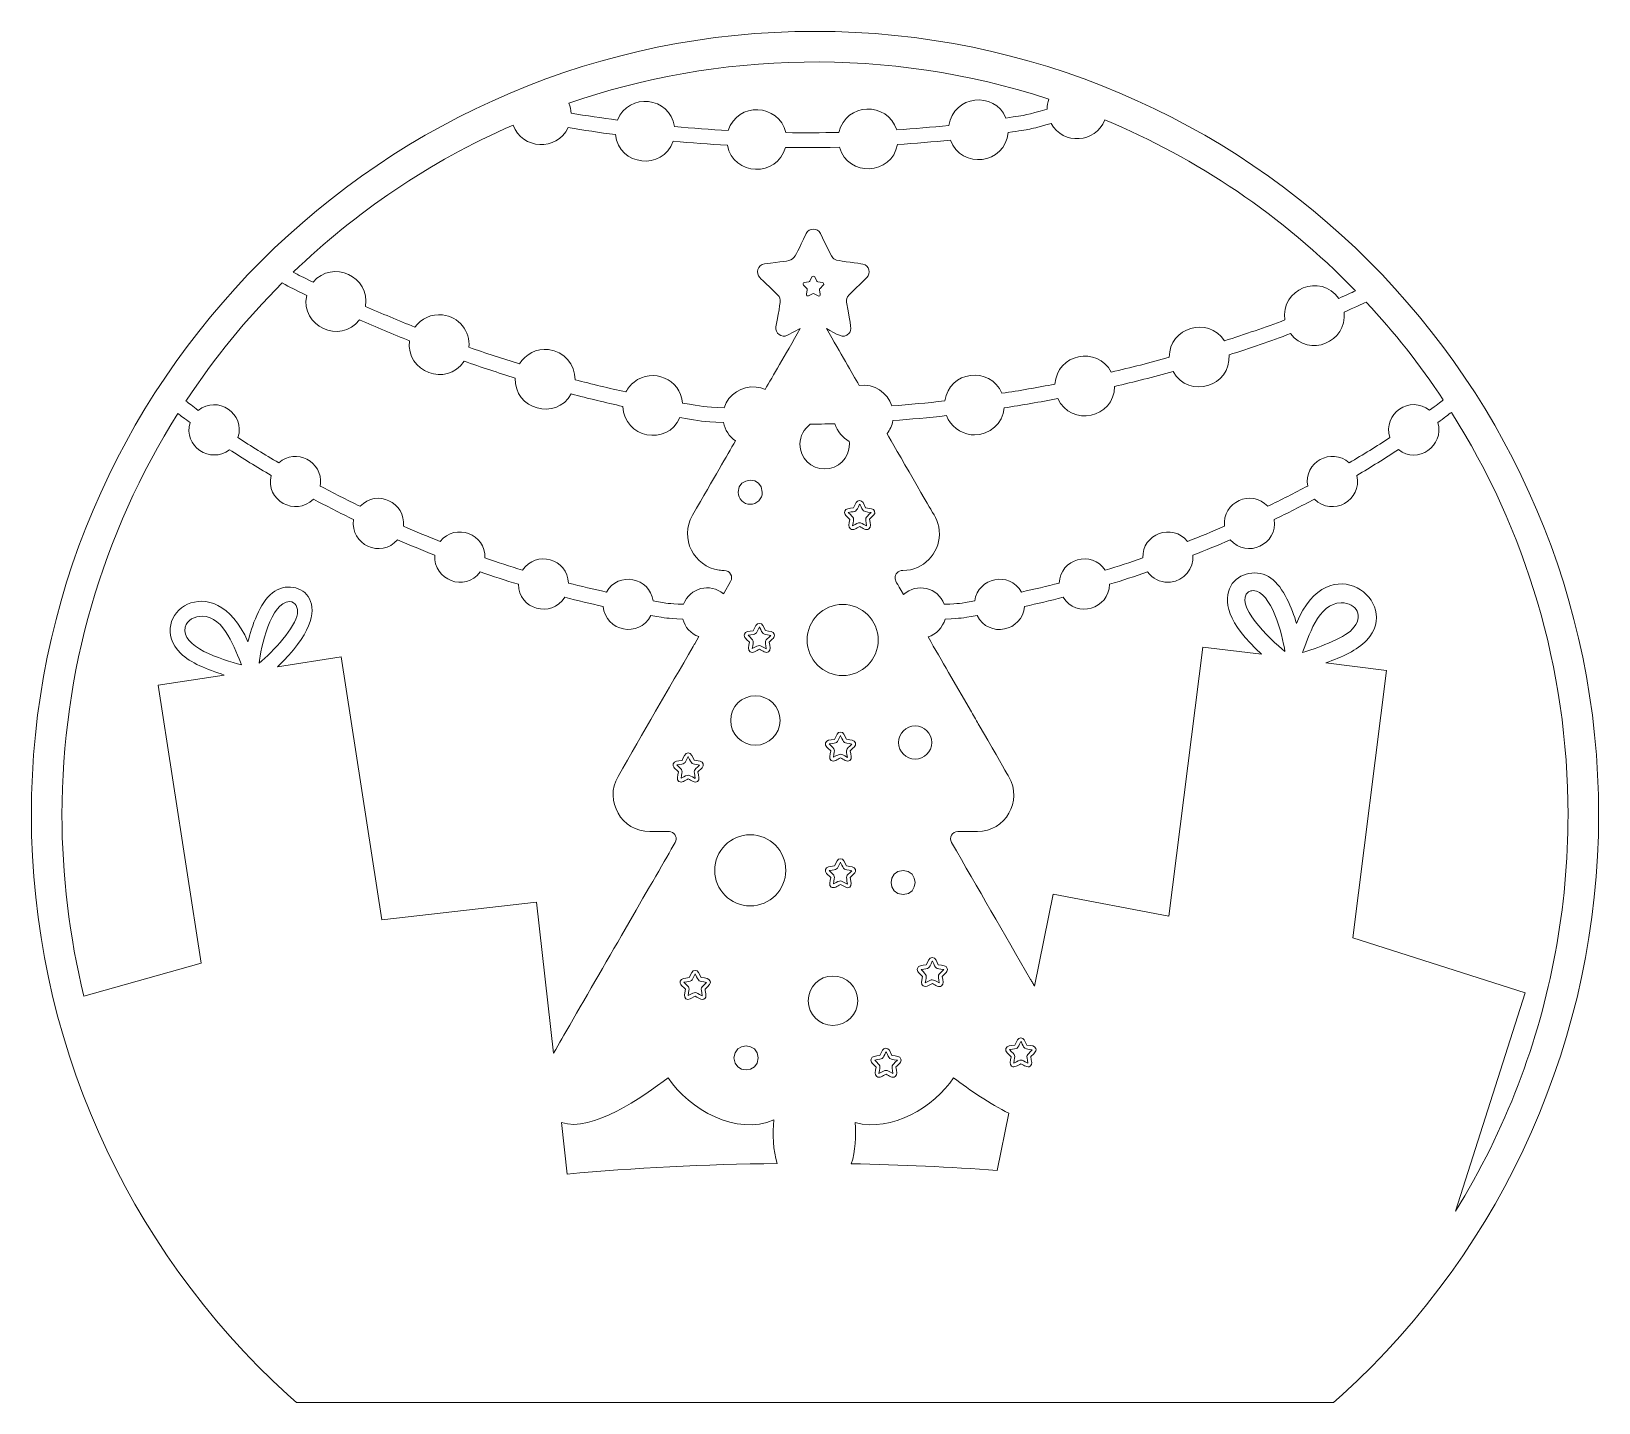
# Model space of a CAD drawing. Header units: inches. Extents: x 88 to 2388, y 25 to 403.
# Drawn here: x 1962.5 to 2387.7, y 24.7 to 396.7 of the extents above; entities that cross this region are included whole.
import ezdxf

# ---------------------------------------------------------------- set-up
doc = ezdxf.new("R2010")
doc.units = ezdxf.units.IN
doc.header["$MEASUREMENT"] = 0
doc.layers.add('_U+0421_U+043B_U+043E_U+0439 1', color=7, linetype='Continuous')

msp = doc.modelspace()

# ---------------------------------------------------------------- linework, layer by layer
at = {"layer": '_U+0421_U+043B_U+043E_U+0439 1', "color": 1, "lineweight": 9, "true_color": 0xff0000}
for points, knots in [([(2175.09, 396.66), (2057.88, 396.66), (1962.51, 301.29), (1962.51, 184.08), (1962.51, 124.36), (1987.86, 67.04), (2032.05, 26.82), (2032.05, 26.82), (2034.43, 24.66), (2034.43, 24.66), (2034.43, 24.66), (2315.76, 24.66), (2315.76, 24.66), (2315.76, 24.66), (2318.14, 26.82), (2318.14, 26.82), (2362.33, 67.04), (2387.67, 124.36), (2387.67, 184.08), (2387.68, 301.29), (2292.31, 396.66), (2175.09, 396.66)], [0, 0, 0, 0, 1, 1, 1, 2, 2, 2, 3, 3, 3, 4, 4, 4, 5, 5, 5, 6, 6, 6, 7, 7, 7, 7]), ([(2238.52, 378.29), (2238.22, 377.41), (2238.05, 376.47), (2238.07, 375.51), (2232.34, 373.94), (2232.81, 374.04), (2226.9, 373.14), (2223.72, 380.63), (2212.64, 379.25), (2211.42, 371.15), (2206.74, 370.66), (2202, 370.25), (2197.25, 369.93), (2194.8, 377.71), (2183.41, 377.39), (2181.6, 369.24), (2176.82, 369.13), (2171.99, 369.11), (2167.17, 369.19), (2165.29, 377.1), (2154.05, 377.64), (2151.55, 369.75), (2146.73, 370.02), (2141.86, 370.39), (2137.01, 370.84), (2135.7, 378.94), (2124.56, 380.16), (2121.49, 372.59), (2117.3, 373.15), (2113.09, 373.77), (2108.91, 374.47), (2108.86, 375.36), (2108.71, 376.17), (2108.31, 377.15), (2148.75, 391.13), (2194.64, 392.61), (2238.52, 378.29)], [0, 0, 0, 0, 1, 1, 1, 2, 2, 2, 3, 3, 3, 4, 4, 4, 5, 5, 5, 6, 6, 6, 7, 7, 7, 8, 8, 8, 9, 9, 9, 10, 10, 10, 11, 11, 11, 12, 12, 12, 12]), ([(2093.21, 371.25), (2095.66, 364.55), (2105.01, 364.06), (2108.12, 370.54), (2112.38, 369.84), (2116.67, 369.2), (2120.95, 368.63), (2121.93, 360.12), (2133.78, 358.78), (2136.65, 366.86), (2141.55, 366.4), (2146.46, 366.03), (2151.33, 365.76), (2152.97, 357.33), (2164.87, 356.97), (2167.11, 365.19), (2170.65, 365.13), (2174.5, 365.07), (2181.73, 365.23), (2184.08, 357.04), (2195.86, 357.64), (2197.48, 365.94), (2202.28, 366.26), (2207.09, 366.67), (2211.83, 367.17), (2214.78, 359.07), (2226.68, 360.6), (2227.51, 369.19), (2233.9, 370.16), (2232.89, 369.95), (2239.12, 371.65), (2242.45, 365.77), (2251.17, 366.29), (2253.71, 372.63), (2278.63, 362.23), (2301.77, 346.83), (2321.71, 326.27), (2320.59, 325.75), (2319.06, 325.06), (2317.16, 324.23), (2312.25, 331.13), (2301.3, 326.77), (2302.54, 318.36), (2297.25, 316.38), (2291.75, 314.48), (2286.15, 312.69), (2281.79, 319.47), (2271.14, 316.42), (2271.21, 308.23), (2266.01, 306.79), (2260.73, 305.44), (2255.47, 304.21), (2251.69, 311.43), (2240.69, 309.2), (2240.19, 300.96), (2235.41, 300.04), (2230.59, 299.2), (2225.82, 298.46), (2222.6, 306.01), (2211.44, 304.56), (2210.32, 296.4), (2205.53, 295.86), (2200.72, 295.41), (2195.96, 295.06), (2194.77, 298.67), (2191.17, 301.14), (2187.11, 300.57), (2185, 304.22), (2182.21, 309.06), (2178.17, 316.05), (2180.9, 314.61), (2182.83, 312.98), (2184.33, 314.76), (2185.18, 315.77), (2184.85, 316.23), (2183.66, 323.19), (2183.41, 324.65), (2184.01, 324.85), (2189.13, 329.84), (2190.36, 331.04), (2189.79, 333.11), (2188.11, 333.5), (2186.98, 333.76), (2182.34, 334.23), (2180.97, 334.62), (2179.69, 334.98), (2180.03, 334.83), (2176.59, 341.79), (2175.79, 343.4), (2173.49, 343.4), (2172.69, 341.79), (2168.47, 333.23), (2170.81, 334.93), (2161.36, 333.55), (2159.57, 333.29), (2158.86, 331.1), (2160.15, 329.84), (2160.4, 329.6), (2165.13, 325.02), (2165.33, 324.74), (2166.03, 323.74), (2165.38, 321.74), (2164.48, 316.52), (2164.19, 314.82), (2166, 313.36), (2167.64, 314.22), (2167.64, 314.22), (2171.11, 316.05), (2171.11, 316.05), (2166.67, 308.37), (2163.74, 303.28), (2161.56, 299.51), (2160.8, 299.85), (2159.99, 300.08), (2159.14, 300.17), (2155.2, 300.62), (2151.62, 298.17), (2150.49, 294.55), (2144.56, 294.87), (2145.01, 294.82), (2139.15, 295.83), (2138.64, 302.31), (2131.07, 305.55), (2126, 301.52), (2125.08, 300.78), (2124.34, 299.86), (2123.82, 298.83), (2119.23, 299.84), (2114.6, 300.95), (2110, 302.15), (2110.07, 306.28), (2106.98, 309.87), (2102.8, 310.34), (2099.54, 310.72), (2096.52, 309.09), (2094.93, 306.44), (2090.37, 307.84), (2085.78, 309.36), (2081.23, 310.95), (2081.62, 315.32), (2078.45, 319.24), (2074.07, 319.74), (2071.06, 320.08), (2068.25, 318.72), (2066.58, 316.42), (2062.08, 318.21), (2057.58, 320.1), (2053.13, 322.05), (2054.47, 330.15), (2044.27, 334.86), (2038.95, 328.62), (2036.08, 330.01), (2035.11, 330.49), (2033.56, 331.32), (2050.41, 347.52), (2070.29, 361.21), (2093.21, 371.25)], [0, 0, 0, 0, 1, 1, 1, 2, 2, 2, 3, 3, 3, 4, 4, 4, 5, 5, 5, 6, 6, 6, 7, 7, 7, 8, 8, 8, 9, 9, 9, 10, 10, 10, 11, 11, 11, 12, 12, 12, 13, 13, 13, 14, 14, 14, 15, 15, 15, 16, 16, 16, 17, 17, 17, 18, 18, 18, 19, 19, 19, 20, 20, 20, 21, 21, 21, 22, 22, 22, 23, 23, 23, 24, 24, 24, 25, 25, 25, 26, 26, 26, 27, 27, 27, 28, 28, 28, 29, 29, 29, 30, 30, 30, 31, 31, 31, 32, 32, 32, 33, 33, 33, 34, 34, 34, 35, 35, 35, 36, 36, 36, 37, 37, 37, 38, 38, 38, 39, 39, 39, 40, 40, 40, 41, 41, 41, 42, 42, 42, 43, 43, 43, 44, 44, 44, 45, 45, 45, 46, 46, 46, 47, 47, 47, 48, 48, 48, 49, 49, 49, 50, 50, 50, 51, 51, 51, 52, 52, 52, 52]), ([(2139.45, 241.23), (2134.8, 241.47), (2135.77, 241.37), (2131.18, 242.13), (2130.3, 248.57), (2121.7, 250.25), (2118.5, 244.56), (2115.09, 245.3), (2111.65, 246.11), (2108.23, 246.99), (2107.98, 253.56), (2099.42, 256), (2095.75, 250.48), (2092.36, 251.52), (2088.95, 252.63), (2085.57, 253.79), (2085.81, 260.27), (2077.57, 263.44), (2073.44, 258.27), (2070.09, 259.59), (2066.74, 260.97), (2063.44, 262.41), (2064.13, 268.81), (2056.23, 272.64), (2051.69, 267.81), (2048.05, 269.57), (2044.43, 271.41), (2040.86, 273.32), (2040.89, 273.48), (2040.92, 273.64), (2040.93, 273.81), (2040.93, 273.81), (2040.93, 273.81), (2040.93, 273.81), (2041.61, 280), (2034.25, 283.78), (2029.61, 279.61), (2025.83, 281.83), (2022.12, 284.12), (2018.56, 286.44), (2020.67, 292.94), (2012.98, 298.06), (2007.79, 293.84), (2006.3, 294.94), (2005.19, 295.79), (2004.45, 296.36), (2012.23, 308.13), (2020.68, 318.47), (2030.57, 328.39), (2032.94, 327.1), (2033.65, 326.74), (2037.2, 325.03), (2035.45, 316.59), (2046.29, 311.69), (2051.53, 318.38), (2056.02, 316.41), (2060.57, 314.5), (2065.11, 312.7), (2064.04, 304.3), (2075.13, 300.02), (2079.91, 307.17), (2084.52, 305.56), (2089.17, 304.03), (2093.79, 302.6), (2093.45, 294.11), (2104.79, 290.92), (2108.96, 298.29), (2113.61, 297.07), (2118.31, 295.94), (2122.96, 294.92), (2123.23, 286.33), (2134.97, 283.99), (2138.47, 291.89), (2144.86, 290.79), (2143.81, 290.91), (2150.27, 290.56), (2150.67, 288.52), (2151.84, 286.73), (2153.49, 285.53), (2151.14, 281.47), (2147.9, 275.84), (2141.85, 265.37), (2138.25, 259.14), (2142.25, 251.44), (2149.09, 250.5), (2149.54, 250.44), (2150.01, 250.41), (2150.49, 250.41), (2152.02, 250.41), (2152.97, 248.76), (2152.21, 247.43), (2152.21, 247.43), (2150.43, 244.35), (2150.43, 244.35), (2150.38, 244.26), (2150.32, 244.16), (2150.26, 244.06), (2146.68, 247.13), (2141.09, 245.71), (2139.45, 241.23)], [0, 0, 0, 0, 1, 1, 1, 2, 2, 2, 3, 3, 3, 4, 4, 4, 5, 5, 5, 6, 6, 6, 7, 7, 7, 8, 8, 8, 9, 9, 9, 10, 10, 10, 11, 11, 11, 12, 12, 12, 13, 13, 13, 14, 14, 14, 15, 15, 15, 16, 16, 16, 17, 17, 17, 18, 18, 18, 19, 19, 19, 20, 20, 20, 21, 21, 21, 22, 22, 22, 23, 23, 23, 24, 24, 24, 25, 25, 25, 26, 26, 26, 27, 27, 27, 28, 28, 28, 29, 29, 29, 30, 30, 30, 31, 31, 31, 32, 32, 32, 33, 33, 33, 33]), ([(2345.53, 296.66), (2344.83, 296.11), (2343.59, 295.15), (2341.81, 293.85), (2336.6, 298.07), (2328.93, 292.93), (2331.04, 286.44), (2327.47, 284.12), (2323.77, 281.84), (2319.99, 279.61), (2315.2, 283.92), (2307.57, 279.73), (2308.74, 273.32), (2305.17, 271.42), (2301.54, 269.57), (2297.91, 267.81), (2293.48, 272.53), (2285.5, 269.01), (2286.16, 262.41), (2282.85, 260.98), (2279.51, 259.59), (2276.16, 258.27), (2272.03, 263.43), (2263.79, 260.29), (2264.02, 253.79), (2260.65, 252.63), (2257.24, 251.52), (2253.84, 250.48), (2250.19, 255.98), (2241.61, 253.58), (2241.36, 246.99), (2237.94, 246.11), (2234.51, 245.3), (2231.1, 244.56), (2227.87, 250.29), (2219.27, 248.52), (2218.42, 242.13), (2213.83, 241.36), (2214.8, 241.47), (2210.15, 241.23), (2208.47, 245.81), (2202.68, 247.18), (2199.13, 243.87), (2197.19, 247.23), (2196.81, 247.6), (2196.8, 248.42), (2196.8, 249.43), (2197.56, 250.41), (2198.92, 250.41), (2204.63, 250.41), (2208.74, 255.04), (2208.83, 260.16), (2208.89, 263.24), (2207.58, 265.12), (2206.62, 266.78), (2206.6, 266.8), (2194.64, 287.52), (2194.63, 287.54), (2195.43, 288.56), (2195.98, 289.76), (2196.22, 291.05), (2201.04, 291.41), (2205.92, 291.87), (2210.77, 292.42), (2211.84, 289.61), (2214.36, 287.58), (2217.44, 287.24), (2217.75, 287.2), (2218.06, 287.18), (2218.36, 287.18), (2222.41, 287.18), (2226.01, 290.25), (2226.42, 294.51), (2231.25, 295.25), (2236.11, 296.1), (2240.94, 297.03), (2244.6, 289.23), (2256.23, 291.78), (2256.38, 300.32), (2261.69, 301.56), (2267, 302.91), (2272.24, 304.36), (2276.46, 296.84), (2288, 300.24), (2287.41, 308.89), (2293.11, 310.71), (2298.7, 312.65), (2304.08, 314.66), (2309.05, 308.06), (2319.57, 312.3), (2318.61, 320.49), (2321.43, 321.72), (2323.45, 322.66), (2324.6, 323.21), (2332.32, 314.92), (2339.03, 306.49), (2345.53, 296.66)], [0, 0, 0, 0, 1, 1, 1, 2, 2, 2, 3, 3, 3, 4, 4, 4, 5, 5, 5, 6, 6, 6, 7, 7, 7, 8, 8, 8, 9, 9, 9, 10, 10, 10, 11, 11, 11, 12, 12, 12, 13, 13, 13, 14, 14, 14, 15, 15, 15, 16, 16, 16, 17, 17, 17, 18, 18, 18, 19, 19, 19, 20, 20, 20, 21, 21, 21, 22, 22, 22, 23, 23, 23, 24, 24, 24, 25, 25, 25, 26, 26, 26, 27, 27, 27, 28, 28, 28, 29, 29, 29, 30, 30, 30, 31, 31, 31, 32, 32, 32, 32]), ([(2002.27, 292.99), (2003.05, 292.39), (2004.14, 291.56), (2005.56, 290.52), (2003.63, 284.12), (2011.08, 279.18), (2016.25, 283.17), (2019.89, 280.8), (2023.68, 278.46), (2027.55, 276.18), (2025.89, 269.46), (2034.17, 264.87), (2039.01, 269.77), (2042.61, 267.85), (2046.27, 265.99), (2049.94, 264.21), (2048.88, 257.44), (2057.39, 253.53), (2061.85, 258.74), (2065.2, 257.29), (2068.59, 255.88), (2071.98, 254.55), (2071.46, 247.77), (2080.2, 244.47), (2084.27, 250.01), (2087.7, 248.83), (2091.16, 247.7), (2094.62, 246.65), (2094.68, 239.85), (2103.6, 237.35), (2107.21, 243.12), (2110.69, 242.23), (2114.18, 241.41), (2117.64, 240.66), (2118.2, 233.83), (2127.44, 231.98), (2130.53, 238.18), (2135.65, 237.33), (2134.05, 237.51), (2139.23, 237.24), (2139.78, 235.04), (2141.4, 233.23), (2143.57, 232.47), (2143.57, 232.47), (2142.46, 230.55), (2142.46, 230.55), (2142.32, 230.3), (2142.17, 230.05), (2142.03, 229.8), (2135.2, 217.97), (2128.54, 206.44), (2121.67, 194.54), (2117.84, 187.9), (2122.63, 179.59), (2130.3, 179.59), (2130.76, 179.59), (2135.57, 179.63), (2135.99, 179.52), (2137.18, 179.18), (2137.83, 177.77), (2137.16, 176.62), (2132.02, 167.71), (2118.31, 143.97), (2108.56, 127.08), (2107.18, 124.69), (2105.72, 122.16), (2104.17, 119.48), (2104.17, 119.48), (2099.52, 160.43), (2099.52, 160.43), (2099.52, 160.43), (2057.6, 155.67), (2057.6, 155.67), (2057.6, 155.67), (2046.53, 226.97), (2046.53, 226.97), (2046.53, 226.97), (2029.26, 224.29), (2029.26, 224.29), (2047.52, 241.46), (2034.73, 249.56), (2027.89, 244.35), (2024.48, 241.74), (2022.27, 235.08), (2021.28, 231.05), (2012.11, 252.24), (1992.86, 238.04), (2003.04, 227.9), (2005.65, 225.3), (2010.22, 223.58), (2014.83, 222.05), (2014.83, 222.05), (1996.87, 219.26), (1996.87, 219.26), (1996.87, 219.26), (2008.57, 143.87), (2008.57, 143.87), (2008.57, 143.87), (1976.77, 134.97), (1976.77, 134.97), (1976.77, 134.97), (1976.77, 134.97), (1976.77, 134.97), (1972.8, 151.06), (1970.82, 167.97), (1970.82, 184.08), (1970.82, 222.75), (1981.67, 260.38), (2002.27, 292.99)], [0, 0, 0, 0, 1, 1, 1, 2, 2, 2, 3, 3, 3, 4, 4, 4, 5, 5, 5, 6, 6, 6, 7, 7, 7, 8, 8, 8, 9, 9, 9, 10, 10, 10, 11, 11, 11, 12, 12, 12, 13, 13, 13, 14, 14, 14, 15, 15, 15, 16, 16, 16, 17, 17, 17, 18, 18, 18, 19, 19, 19, 20, 20, 20, 21, 21, 21, 22, 22, 22, 23, 23, 23, 24, 24, 24, 25, 25, 25, 26, 26, 26, 27, 27, 27, 28, 28, 28, 29, 29, 29, 30, 30, 30, 31, 31, 31, 32, 32, 32, 33, 33, 33, 34, 34, 34, 35, 35, 35, 36, 36, 36, 36]), ([(2184.42, 284.65), (2184.42, 280.94), (2181.42, 277.94), (2177.72, 277.94), (2174.02, 277.94), (2171.02, 280.94), (2171.02, 284.65), (2171.02, 286.88), (2172.12, 288.86), (2173.8, 290.07), (2175.74, 290.1), (2177.9, 290.15), (2180.47, 290.23), (2181.12, 288.06), (2182.57, 286.4), (2184.38, 285.43), (2184.4, 285.17), (2184.42, 284.91), (2184.42, 284.65)], [0, 0, 0, 0, 1, 1, 1, 2, 2, 2, 3, 3, 3, 4, 4, 4, 5, 5, 5, 6, 6, 6, 6]), ([(2375.9, 146.5), (2371.43, 122.47), (2362.53, 98.71), (2348.82, 76.59), (2348.82, 76.59), (2367.73, 135.79), (2367.73, 135.79), (2367.73, 135.79), (2320.97, 150.73), (2320.97, 150.73), (2320.97, 150.73), (2330.15, 223.25), (2330.15, 223.25), (2330.15, 223.25), (2313.7, 225.33), (2313.7, 225.33), (2318.09, 226.93), (2322.17, 228.75), (2324.75, 231.47), (2334.67, 241.92), (2314.26, 257.46), (2305.69, 236.03), (2304.59, 240.04), (2302.23, 245.84), (2298.75, 248.35), (2291.78, 253.37), (2277.5, 244.38), (2296.25, 227.72), (2296.25, 227.72), (2280.3, 229.56), (2280.3, 229.56), (2280.3, 229.56), (2271.07, 156.64), (2271.07, 156.64), (2271.07, 156.64), (2239.68, 162.59), (2239.68, 162.59), (2239.68, 162.59), (2234.64, 137.62), (2234.64, 137.62), (2234.46, 137.93), (2234.28, 138.24), (2234.1, 138.55), (2233.93, 138.85), (2233.75, 139.15), (2233.57, 139.46), (2226.36, 151.95), (2219.24, 164.29), (2212.12, 176.62), (2211.36, 177.94), (2212.31, 179.59), (2213.84, 179.59), (2213.84, 179.59), (2219.14, 179.59), (2219.14, 179.59), (2226.74, 179.59), (2231.49, 187.82), (2227.69, 194.41), (2227.4, 194.9), (2225.26, 198.61), (2221.94, 204.36), (2221.94, 204.36), (2219.89, 207.92), (2219.89, 207.92), (2219.56, 208.48), (2219.23, 209.06), (2218.89, 209.65), (2218.89, 209.65), (2218.61, 210.14), (2218.61, 210.14), (2218.25, 210.76), (2217.89, 211.39), (2217.51, 212.03), (2217.51, 212.03), (2211.31, 222.77), (2211.31, 222.77), (2209.53, 225.85), (2207.68, 229.07), (2205.77, 232.38), (2208.06, 233.08), (2209.79, 234.96), (2210.36, 237.24), (2215.55, 237.51), (2213.95, 237.33), (2219.07, 238.19), (2222.17, 231.96), (2231.4, 233.85), (2231.95, 240.66), (2235.42, 241.41), (2238.91, 242.23), (2242.39, 243.12), (2246.01, 237.32), (2254.92, 239.91), (2254.98, 246.65), (2258.43, 247.71), (2261.89, 248.83), (2265.33, 250.01), (2266.65, 248.21), (2268.69, 247.22), (2270.81, 247.22), (2271.06, 247.22), (2271.31, 247.23), (2271.56, 247.26), (2275.22, 247.65), (2277.9, 250.86), (2277.62, 254.55), (2281.01, 255.88), (2284.4, 257.29), (2287.75, 258.74), (2292.24, 253.49), (2300.71, 257.5), (2299.66, 264.22), (2303.33, 265.99), (2306.98, 267.85), (2310.59, 269.77), (2315.41, 264.88), (2323.71, 269.43), (2322.05, 276.18), (2325.92, 278.46), (2329.7, 280.8), (2333.35, 283.18), (2338.61, 279.1), (2345.93, 284.22), (2344.04, 290.52), (2345.71, 291.75), (2346.94, 292.69), (2347.72, 293.3), (2367.82, 261.6), (2379.36, 224.07), (2379.36, 184.08), (2379.36, 171.79), (2378.26, 159.16), (2375.9, 146.5)], [0, 0, 0, 0, 1, 1, 1, 2, 2, 2, 3, 3, 3, 4, 4, 4, 5, 5, 5, 6, 6, 6, 7, 7, 7, 8, 8, 8, 9, 9, 9, 10, 10, 10, 11, 11, 11, 12, 12, 12, 13, 13, 13, 14, 14, 14, 15, 15, 15, 16, 16, 16, 17, 17, 17, 18, 18, 18, 19, 19, 19, 20, 20, 20, 21, 21, 21, 22, 22, 22, 23, 23, 23, 24, 24, 24, 25, 25, 25, 26, 26, 26, 27, 27, 27, 28, 28, 28, 29, 29, 29, 30, 30, 30, 31, 31, 31, 32, 32, 32, 33, 33, 33, 34, 34, 34, 35, 35, 35, 36, 36, 36, 37, 37, 37, 38, 38, 38, 39, 39, 39, 40, 40, 40, 41, 41, 41, 42, 42, 42, 43, 43, 43, 44, 44, 44, 44]), ([(2160.8, 271.63), (2160.8, 269.82), (2159.33, 268.36), (2157.52, 268.36), (2155.71, 268.36), (2154.24, 269.82), (2154.24, 271.63), (2154.25, 275.96), (2160.8, 275.97), (2160.8, 271.63)], [0, 0, 0, 0, 1, 1, 1, 2, 2, 2, 3, 3, 3, 3]), ([(2292.73, 244.58), (2293.06, 244.82), (2293.49, 244.93), (2293.97, 244.93), (2298.81, 244.93), (2301.91, 233), (2302.59, 228.44), (2298.4, 231.69), (2288.43, 241.56), (2292.73, 244.58)], [0, 0, 0, 0, 1, 1, 1, 2, 2, 2, 3, 3, 3, 3]), ([(2024.28, 225.23), (2024.78, 229.35), (2027.5, 241.95), (2032.52, 241.95), (2034.29, 241.95), (2034.9, 240.18), (2034.69, 238.68), (2034.18, 235.01), (2028.2, 228.44), (2024.28, 225.23)], [0, 0, 0, 0, 1, 1, 1, 2, 2, 2, 3, 3, 3, 3]), ([(2182.59, 221.9), (2177.27, 221.9), (2172.95, 226.22), (2172.95, 231.55), (2172.95, 236.87), (2177.27, 241.19), (2182.59, 241.19), (2187.92, 241.19), (2192.24, 236.87), (2192.24, 231.55), (2192.24, 226.22), (2187.92, 221.9), (2182.59, 221.9)], [0, 0, 0, 0, 1, 1, 1, 2, 2, 2, 3, 3, 3, 4, 4, 4, 4]), ([(2307.32, 228.12), (2308.83, 231.86), (2311.52, 241.63), (2317.83, 241.63), (2322.06, 241.63), (2324.08, 237.88), (2320.85, 234.46), (2318.35, 231.84), (2310.71, 229.18), (2307.32, 228.12)], [0, 0, 0, 0, 1, 1, 1, 2, 2, 2, 3, 3, 3, 3]), ([(2019.56, 224.77), (2013.95, 226.35), (2003.02, 229.62), (2004.25, 235.07), (2004.67, 236.97), (2006.89, 237.99), (2008.84, 237.99), (2014.97, 237.99), (2017.84, 228.71), (2019.56, 224.77)], [0, 0, 0, 0, 1, 1, 1, 2, 2, 2, 3, 3, 3, 3]), ([(2165.62, 209.72), (2165.62, 206.01), (2162.62, 203.01), (2158.92, 203.01), (2155.22, 203.01), (2152.22, 206.01), (2152.22, 209.72), (2152.22, 213.42), (2155.22, 216.42), (2158.92, 216.42), (2162.62, 216.42), (2165.62, 213.42), (2165.62, 209.72)], [0, 0, 0, 0, 1, 1, 1, 2, 2, 2, 3, 3, 3, 4, 4, 4, 4]), ([(2197.77, 203.72), (2197.77, 206.2), (2199.78, 208.22), (2202.27, 208.22), (2204.75, 208.22), (2206.77, 206.2), (2206.77, 203.72), (2206.77, 201.24), (2204.75, 199.22), (2202.27, 199.22), (2199.78, 199.22), (2197.77, 201.24), (2197.77, 203.72)], [0, 0, 0, 0, 1, 1, 1, 2, 2, 2, 3, 3, 3, 4, 4, 4, 4]), ([(2167.17, 169.05), (2167.17, 163.73), (2162.85, 159.41), (2157.52, 159.41), (2152.2, 159.41), (2147.88, 163.73), (2147.88, 169.05), (2147.88, 174.38), (2152.2, 178.7), (2157.52, 178.7), (2162.85, 178.7), (2167.17, 174.38), (2167.17, 169.05)], [0, 0, 0, 0, 1, 1, 1, 2, 2, 2, 3, 3, 3, 4, 4, 4, 4]), ([(2198.99, 162.5), (2194.66, 162.5), (2194.65, 169.05), (2198.99, 169.05), (2203.32, 169.05), (2203.33, 162.5), (2198.99, 162.5)], [0, 0, 0, 0, 1, 1, 1, 2, 2, 2, 2]), ([(2173.26, 133.69), (2173.26, 137.39), (2176.26, 140.39), (2179.96, 140.39), (2183.67, 140.39), (2186.67, 137.39), (2186.67, 133.69), (2186.67, 129.98), (2183.67, 126.98), (2179.96, 126.98), (2176.26, 126.98), (2173.26, 129.98), (2173.26, 133.69)], [0, 0, 0, 0, 1, 1, 1, 2, 2, 2, 3, 3, 3, 4, 4, 4, 4]), ([(2159.68, 118.17), (2159.68, 113.83), (2153.12, 113.83), (2153.12, 118.17), (2153.12, 122.5), (2159.68, 122.5), (2159.68, 118.17)], [0, 0, 0, 0, 1, 1, 1, 2, 2, 2, 2]), ([(2164.87, 89.53), (2145.09, 89.33), (2125.99, 88.35), (2107.9, 86.67), (2107.9, 86.67), (2106.31, 100.62), (2106.31, 100.62), (2106.31, 100.62), (2106.31, 100.62), (2106.31, 100.62), (2114.62, 97.92), (2128.32, 107.53), (2135.24, 112.8), (2141.03, 104.08), (2153.86, 97.03), (2163.92, 101.35), (2163.62, 97.73), (2163.65, 92.94), (2164.87, 89.53)], [0, 0, 0, 0, 1, 1, 1, 2, 2, 2, 3, 3, 3, 4, 4, 4, 5, 5, 5, 6, 6, 6, 6]), ([(2185.98, 100.65), (2195.88, 97.89), (2207.44, 104.89), (2212.69, 112.8), (2217.18, 109.38), (2222.57, 105.7), (2227.67, 103.18), (2227.67, 103.18), (2224.53, 87.64), (2224.53, 87.64), (2211.74, 88.59), (2198.51, 89.21), (2184.93, 89.45), (2186.09, 92.8), (2186.22, 97.09), (2185.98, 100.65)], [0, 0, 0, 0, 1, 1, 1, 2, 2, 2, 3, 3, 3, 4, 4, 4, 5, 5, 5, 5])]:
    msp.add_open_spline(points, degree=3, knots=knots, dxfattribs=at)
at = {"layer": '_U+0421_U+043B_U+043E_U+0439 1', "color": 7, "lineweight": 9, "true_color": 0xffffff}
for points, knots in [([(2174.27, 330.02), (2174.27, 330.02), (2173.72, 328.91), (2173.72, 328.91), (2173.66, 328.79), (2173.54, 328.7), (2173.41, 328.68), (2173.41, 328.68), (2172.19, 328.51), (2172.19, 328.51), (2171.84, 328.46), (2171.71, 328.03), (2171.96, 327.79), (2171.96, 327.79), (2172.84, 326.93), (2172.84, 326.93), (2172.94, 326.84), (2172.98, 326.7), (2172.96, 326.56), (2172.96, 326.56), (2172.75, 325.35), (2172.75, 325.35), (2172.69, 325.01), (2173.05, 324.75), (2173.36, 324.91), (2173.36, 324.91), (2174.45, 325.48), (2174.45, 325.48), (2174.57, 325.54), (2174.72, 325.54), (2174.84, 325.48), (2174.84, 325.48), (2175.93, 324.91), (2175.93, 324.91), (2176.24, 324.74), (2176.59, 325.01), (2176.54, 325.35), (2176.54, 325.35), (2176.33, 326.56), (2176.33, 326.56), (2176.3, 326.7), (2176.35, 326.84), (2176.45, 326.93), (2176.45, 326.93), (2177.33, 327.79), (2177.33, 327.79), (2177.58, 328.03), (2177.44, 328.46), (2177.1, 328.51), (2177.1, 328.51), (2175.88, 328.68), (2175.88, 328.68), (2175.74, 328.7), (2175.62, 328.79), (2175.56, 328.91), (2175.56, 328.91), (2175.02, 330.02), (2175.02, 330.02), (2174.86, 330.33), (2174.42, 330.33), (2174.27, 330.02)], [0, 0, 0, 0, 1, 1, 1, 2, 2, 2, 3, 3, 3, 4, 4, 4, 5, 5, 5, 6, 6, 6, 7, 7, 7, 8, 8, 8, 9, 9, 9, 10, 10, 10, 11, 11, 11, 12, 12, 12, 13, 13, 13, 14, 14, 14, 15, 15, 15, 16, 16, 16, 17, 17, 17, 18, 18, 18, 19, 19, 19, 20, 20, 20, 20]), ([(2184.7, 261.68), (2183.98, 262.21), (2184.35, 263.04), (2184.55, 264.25), (2183.87, 264.94), (2182.88, 265.61), (2183.15, 266.45), (2183.43, 267.3), (2184.33, 267.21), (2185.55, 267.38), (2185.55, 267.38), (2186.27, 268.82), (2186.27, 268.82), (2186.63, 269.53), (2187.78, 269.53), (2188.14, 268.82), (2188.14, 268.82), (2188.14, 268.82), (2188.14, 268.82), (2188.14, 268.82), (2188.83, 267.4), (2188.83, 267.4), (2188.83, 267.4), (2190.42, 267.16), (2190.42, 267.16), (2191.27, 267.04), (2191.61, 265.99), (2191, 265.39), (2191, 265.39), (2189.87, 264.29), (2189.87, 264.29), (2190.07, 263.04), (2190.43, 262.21), (2189.71, 261.68), (2188.99, 261.16), (2188.08, 261.89), (2187.22, 262.34), (2186.36, 261.9), (2185.42, 261.17), (2184.7, 261.68)], [0, 0, 0, 0, 1, 1, 1, 2, 2, 2, 3, 3, 3, 4, 4, 4, 5, 5, 5, 6, 6, 6, 7, 7, 7, 8, 8, 8, 9, 9, 9, 10, 10, 10, 11, 11, 11, 12, 12, 12, 13, 13, 13, 13]), ([(2189.08, 262.49), (2188.75, 264.97), (2188.54, 264.39), (2190.3, 266.1), (2188.98, 266.34), (2188.27, 266.29), (2187.94, 266.96), (2187.92, 266.99), (2187.24, 268.4), (2187.21, 268.4), (2186.08, 266.18), (2186.56, 266.52), (2184.13, 266.17), (2185.85, 264.36), (2185.69, 264.96), (2185.27, 262.53), (2187.48, 263.59), (2186.85, 263.67), (2189.08, 262.49)], [0, 0, 0, 0, 1, 1, 1, 2, 2, 2, 3, 3, 3, 4, 4, 4, 5, 5, 5, 6, 6, 6, 6]), ([(2157.5, 228.37), (2156.78, 228.9), (2157.15, 229.73), (2157.35, 230.94), (2156.67, 231.62), (2155.68, 232.29), (2155.95, 233.14), (2156.23, 233.98), (2157.13, 233.89), (2158.35, 234.07), (2158.35, 234.07), (2159.07, 235.51), (2159.07, 235.51), (2159.43, 236.22), (2160.58, 236.22), (2160.93, 235.51), (2160.93, 235.51), (2161.63, 234.09), (2161.63, 234.09), (2162.89, 233.9), (2163.78, 233.98), (2164.06, 233.14), (2164.33, 232.29), (2163.36, 231.65), (2162.67, 230.98), (2162.87, 229.72), (2163.22, 228.89), (2162.51, 228.37), (2161.79, 227.85), (2160.88, 228.58), (2160.02, 229.03), (2159.16, 228.59), (2158.21, 227.85), (2157.5, 228.37)], [0, 0, 0, 0, 1, 1, 1, 2, 2, 2, 3, 3, 3, 4, 4, 4, 5, 5, 5, 6, 6, 6, 7, 7, 7, 8, 8, 8, 9, 9, 9, 10, 10, 10, 11, 11, 11, 11]), ([(2161.88, 229.18), (2161.55, 231.65), (2161.34, 231.08), (2163.1, 232.79), (2161.78, 233.03), (2161.07, 232.98), (2160.74, 233.65), (2160.72, 233.68), (2160.04, 235.08), (2160.01, 235.08), (2158.88, 232.87), (2159.36, 233.21), (2156.93, 232.85), (2158.65, 231.05), (2158.49, 231.65), (2158.07, 229.22), (2160.33, 230.3), (2159.71, 230.32), (2161.88, 229.18)], [0, 0, 0, 0, 1, 1, 1, 2, 2, 2, 3, 3, 3, 4, 4, 4, 5, 5, 5, 6, 6, 6, 6]), ([(2182.02, 199.55), (2181.16, 199.1), (2180.22, 198.37), (2179.5, 198.89), (2178.78, 199.41), (2179.15, 200.25), (2179.35, 201.46), (2178.67, 202.14), (2177.68, 202.81), (2177.95, 203.66), (2178.22, 204.5), (2179.14, 204.41), (2180.35, 204.59), (2180.35, 204.59), (2181.07, 206.02), (2181.07, 206.02), (2181.43, 206.74), (2182.58, 206.74), (2182.93, 206.02), (2182.93, 206.02), (2183.63, 204.61), (2183.63, 204.61), (2184.88, 204.42), (2185.79, 204.5), (2186.06, 203.66), (2186.33, 202.81), (2185.36, 202.17), (2184.67, 201.49), (2184.87, 200.24), (2185.23, 199.41), (2184.51, 198.89), (2183.79, 198.37), (2182.88, 199.1), (2182.02, 199.55)], [0, 0, 0, 0, 1, 1, 1, 2, 2, 2, 3, 3, 3, 4, 4, 4, 5, 5, 5, 6, 6, 6, 7, 7, 7, 8, 8, 8, 9, 9, 9, 10, 10, 10, 11, 11, 11, 11]), ([(2183.88, 199.7), (2183.55, 202.17), (2183.33, 201.59), (2185.1, 203.31), (2182.68, 203.75), (2183.15, 203.33), (2182.04, 205.58), (2182.03, 205.59), (2182.03, 205.6), (2182, 205.6), (2180.87, 203.38), (2181.36, 203.72), (2178.93, 203.37), (2180.65, 201.56), (2180.49, 202.16), (2180.07, 199.74), (2182.28, 200.8), (2181.65, 200.87), (2183.88, 199.7)], [0, 0, 0, 0, 1, 1, 1, 2, 2, 2, 3, 3, 3, 4, 4, 4, 5, 5, 5, 6, 6, 6, 6]), ([(2138.19, 193.2), (2137.47, 193.73), (2137.83, 194.56), (2138.04, 195.77), (2137.35, 196.46), (2136.36, 197.13), (2136.64, 197.97), (2136.92, 198.81), (2137.82, 198.72), (2139.04, 198.9), (2139.47, 199.76), (2139.81, 200.91), (2140.69, 200.91), (2141.58, 200.91), (2141.89, 199.79), (2142.32, 198.92), (2142.32, 198.92), (2143.91, 198.68), (2143.91, 198.68), (2144.75, 198.55), (2145.1, 197.51), (2144.48, 196.91), (2144.48, 196.91), (2143.35, 195.8), (2143.35, 195.8), (2143.56, 194.55), (2143.91, 193.72), (2143.2, 193.2), (2142.48, 192.68), (2141.57, 193.41), (2140.71, 193.86), (2139.83, 193.41), (2138.93, 192.67), (2138.19, 193.2)], [0, 0, 0, 0, 1, 1, 1, 2, 2, 2, 3, 3, 3, 4, 4, 4, 5, 5, 5, 6, 6, 6, 7, 7, 7, 8, 8, 8, 9, 9, 9, 10, 10, 10, 11, 11, 11, 11]), ([(2142.57, 194.01), (2142.24, 196.49), (2142.03, 195.91), (2143.79, 197.62), (2141.37, 198.06), (2141.84, 197.65), (2140.73, 199.89), (2140.72, 199.9), (2140.72, 199.91), (2140.69, 199.91), (2139.57, 197.7), (2140.05, 198.04), (2137.62, 197.68), (2139.34, 195.88), (2139.18, 196.47), (2138.76, 194.05), (2141.02, 195.13), (2140.39, 195.15), (2142.57, 194.01)], [0, 0, 0, 0, 1, 1, 1, 2, 2, 2, 3, 3, 3, 4, 4, 4, 5, 5, 5, 6, 6, 6, 6]), ([(2179.5, 164.54), (2178.78, 165.06), (2179.15, 165.89), (2179.35, 167.11), (2179.35, 167.11), (2178.21, 168.24), (2178.21, 168.24), (2177.6, 168.84), (2177.94, 169.88), (2178.79, 170.01), (2178.79, 170.01), (2180.35, 170.24), (2180.35, 170.24), (2180.35, 170.24), (2181.08, 171.67), (2181.08, 171.67), (2181.43, 172.38), (2182.58, 172.38), (2182.94, 171.67), (2182.94, 171.67), (2183.63, 170.26), (2183.63, 170.26), (2184.89, 170.06), (2185.79, 170.15), (2186.06, 169.3), (2186.33, 168.46), (2185.36, 167.82), (2184.67, 167.14), (2184.67, 167.14), (2184.92, 165.55), (2184.92, 165.55), (2185.07, 164.71), (2184.18, 164.06), (2183.42, 164.46), (2183.42, 164.46), (2182.02, 165.19), (2182.02, 165.19), (2181.16, 164.75), (2180.21, 164.02), (2179.5, 164.54)], [0, 0, 0, 0, 1, 1, 1, 2, 2, 2, 3, 3, 3, 4, 4, 4, 5, 5, 5, 6, 6, 6, 7, 7, 7, 8, 8, 8, 9, 9, 9, 10, 10, 10, 11, 11, 11, 12, 12, 12, 13, 13, 13, 13]), ([(2183.88, 165.34), (2183.55, 167.82), (2183.34, 167.24), (2185.1, 168.96), (2182.68, 169.4), (2183.15, 168.98), (2182.04, 171.23), (2182.03, 171.24), (2182.03, 171.25), (2182, 171.25), (2180.87, 169.03), (2181.36, 169.37), (2178.93, 169.02), (2180.66, 167.21), (2180.49, 167.8), (2180.07, 165.38), (2182.33, 166.46), (2181.71, 166.48), (2183.88, 165.34)], [0, 0, 0, 0, 1, 1, 1, 2, 2, 2, 3, 3, 3, 4, 4, 4, 5, 5, 5, 6, 6, 6, 6]), ([(2206.94, 138.36), (2206.94, 138.36), (2205.51, 137.62), (2205.51, 137.62), (2204.75, 137.22), (2203.86, 137.87), (2204, 138.72), (2204, 138.72), (2204.27, 140.27), (2204.27, 140.27), (2203.58, 140.96), (2202.59, 141.63), (2202.87, 142.47), (2203.14, 143.32), (2204.05, 143.22), (2205.27, 143.4), (2205.7, 144.27), (2206.04, 145.42), (2206.92, 145.42), (2207.82, 145.42), (2208.15, 144.24), (2208.55, 143.42), (2209.8, 143.23), (2210.7, 143.31), (2210.98, 142.47), (2211.25, 141.62), (2210.28, 140.98), (2209.58, 140.3), (2209.79, 139.05), (2210.14, 138.23), (2209.43, 137.7), (2208.73, 137.19), (2207.77, 137.92), (2206.94, 138.36)], [0, 0, 0, 0, 1, 1, 1, 2, 2, 2, 3, 3, 3, 4, 4, 4, 5, 5, 5, 6, 6, 6, 7, 7, 7, 8, 8, 8, 9, 9, 9, 10, 10, 10, 11, 11, 11, 11]), ([(2144.5, 134.05), (2144.1, 134.05), (2143.01, 134.7), (2142.62, 134.9), (2142.62, 134.9), (2141.19, 134.17), (2141.19, 134.17), (2140.43, 133.77), (2139.54, 134.41), (2139.68, 135.26), (2139.68, 135.26), (2139.95, 136.82), (2139.95, 136.82), (2139.26, 137.5), (2138.27, 138.17), (2138.55, 139.01), (2138.82, 139.86), (2139.73, 139.77), (2140.95, 139.95), (2140.95, 139.95), (2141.67, 141.38), (2141.67, 141.38), (2142.02, 142.09), (2143.18, 142.09), (2143.53, 141.38), (2143.53, 141.38), (2144.23, 139.97), (2144.23, 139.97), (2145.48, 139.77), (2146.38, 139.86), (2146.66, 139.01), (2146.93, 138.17), (2145.95, 137.52), (2145.26, 136.85), (2145.42, 135.85), (2146.02, 134.05), (2144.5, 134.05)], [0, 0, 0, 0, 1, 1, 1, 2, 2, 2, 3, 3, 3, 4, 4, 4, 5, 5, 5, 6, 6, 6, 7, 7, 7, 8, 8, 8, 9, 9, 9, 10, 10, 10, 11, 11, 11, 12, 12, 12, 12]), ([(2144.48, 135.05), (2144.15, 137.53), (2143.93, 136.95), (2145.69, 138.67), (2143.28, 139.11), (2143.74, 138.69), (2142.63, 140.94), (2142.63, 140.95), (2142.62, 140.96), (2142.6, 140.96), (2141.47, 138.74), (2141.96, 139.08), (2139.53, 138.73), (2141.25, 136.92), (2141.08, 137.52), (2140.67, 135.09), (2142.95, 136.19), (2142.36, 136.17), (2144.48, 135.05)], [0, 0, 0, 0, 1, 1, 1, 2, 2, 2, 3, 3, 3, 4, 4, 4, 5, 5, 5, 6, 6, 6, 6]), ([(2208.8, 138.51), (2208.47, 140.98), (2208.25, 140.4), (2210.02, 142.12), (2207.56, 142.57), (2208.04, 142.19), (2206.96, 144.39), (2206.95, 144.4), (2206.94, 144.41), (2206.92, 144.41), (2205.79, 142.2), (2206.28, 142.54), (2203.85, 142.18), (2205.63, 140.31), (2205.39, 140.88), (2204.99, 138.55), (2207.24, 139.63), (2206.62, 139.65), (2208.8, 138.51)], [0, 0, 0, 0, 1, 1, 1, 2, 2, 2, 3, 3, 3, 4, 4, 4, 5, 5, 5, 6, 6, 6, 6]), ([(2230.96, 116.6), (2230.1, 116.15), (2229.16, 115.42), (2228.44, 115.94), (2227.72, 116.46), (2228.08, 117.3), (2228.29, 118.51), (2227.61, 119.19), (2226.62, 119.86), (2226.89, 120.71), (2227.16, 121.55), (2228.07, 121.46), (2229.29, 121.64), (2229.29, 121.64), (2230.01, 123.07), (2230.01, 123.07), (2230.37, 123.79), (2231.52, 123.79), (2231.87, 123.07), (2231.87, 123.07), (2232.57, 121.66), (2232.57, 121.66), (2233.82, 121.46), (2234.72, 121.55), (2235, 120.71), (2235.27, 119.86), (2234.3, 119.22), (2233.6, 118.54), (2233.81, 117.29), (2234.16, 116.46), (2233.45, 115.94), (2232.73, 115.42), (2231.82, 116.15), (2230.96, 116.6)], [0, 0, 0, 0, 1, 1, 1, 2, 2, 2, 3, 3, 3, 4, 4, 4, 5, 5, 5, 6, 6, 6, 7, 7, 7, 8, 8, 8, 9, 9, 9, 10, 10, 10, 11, 11, 11, 11]), ([(2191.85, 113.12), (2191.13, 113.64), (2191.49, 114.48), (2191.7, 115.69), (2191.02, 116.37), (2190.02, 117.04), (2190.3, 117.88), (2190.57, 118.73), (2191.48, 118.64), (2192.7, 118.82), (2192.7, 118.82), (2193.42, 120.25), (2193.42, 120.25), (2193.77, 120.96), (2194.93, 120.96), (2195.28, 120.25), (2195.28, 120.25), (2195.98, 118.84), (2195.98, 118.84), (2197.23, 118.64), (2198.13, 118.73), (2198.41, 117.88), (2198.68, 117.04), (2197.71, 116.39), (2197.01, 115.72), (2197.22, 114.47), (2197.57, 113.64), (2196.86, 113.12), (2196.14, 112.6), (2195.22, 113.32), (2194.37, 113.77), (2193.49, 113.32), (2192.58, 112.59), (2191.85, 113.12)], [0, 0, 0, 0, 1, 1, 1, 2, 2, 2, 3, 3, 3, 4, 4, 4, 5, 5, 5, 6, 6, 6, 7, 7, 7, 8, 8, 8, 9, 9, 9, 10, 10, 10, 11, 11, 11, 11]), ([(2196.23, 113.93), (2195.9, 116.41), (2195.69, 115.83), (2197.44, 117.54), (2196.12, 117.78), (2195.41, 117.73), (2195.08, 118.39), (2195.07, 118.43), (2194.39, 119.83), (2194.35, 119.83), (2193.24, 117.65), (2193.76, 117.96), (2191.28, 117.6), (2193, 115.79), (2192.83, 116.39), (2192.42, 113.96), (2194.7, 115.06), (2194.11, 115.04), (2196.23, 113.93)], [0, 0, 0, 0, 1, 1, 1, 2, 2, 2, 3, 3, 3, 4, 4, 4, 5, 5, 5, 6, 6, 6, 6]), ([(2232.82, 116.75), (2232.49, 119.22), (2232.28, 118.64), (2234.04, 120.36), (2232.72, 120.6), (2232, 120.55), (2231.67, 121.22), (2231.66, 121.25), (2230.98, 122.65), (2230.94, 122.65), (2229.84, 120.47), (2230.36, 120.78), (2227.87, 120.42), (2229.59, 118.61), (2229.43, 119.21), (2229.01, 116.79), (2231.26, 117.86), (2230.65, 117.89), (2232.82, 116.75)], [0, 0, 0, 0, 1, 1, 1, 2, 2, 2, 3, 3, 3, 4, 4, 4, 5, 5, 5, 6, 6, 6, 6])]:
    msp.add_open_spline(points, degree=3, knots=knots, dxfattribs=at)

doc.saveas('drawing.dxf')
